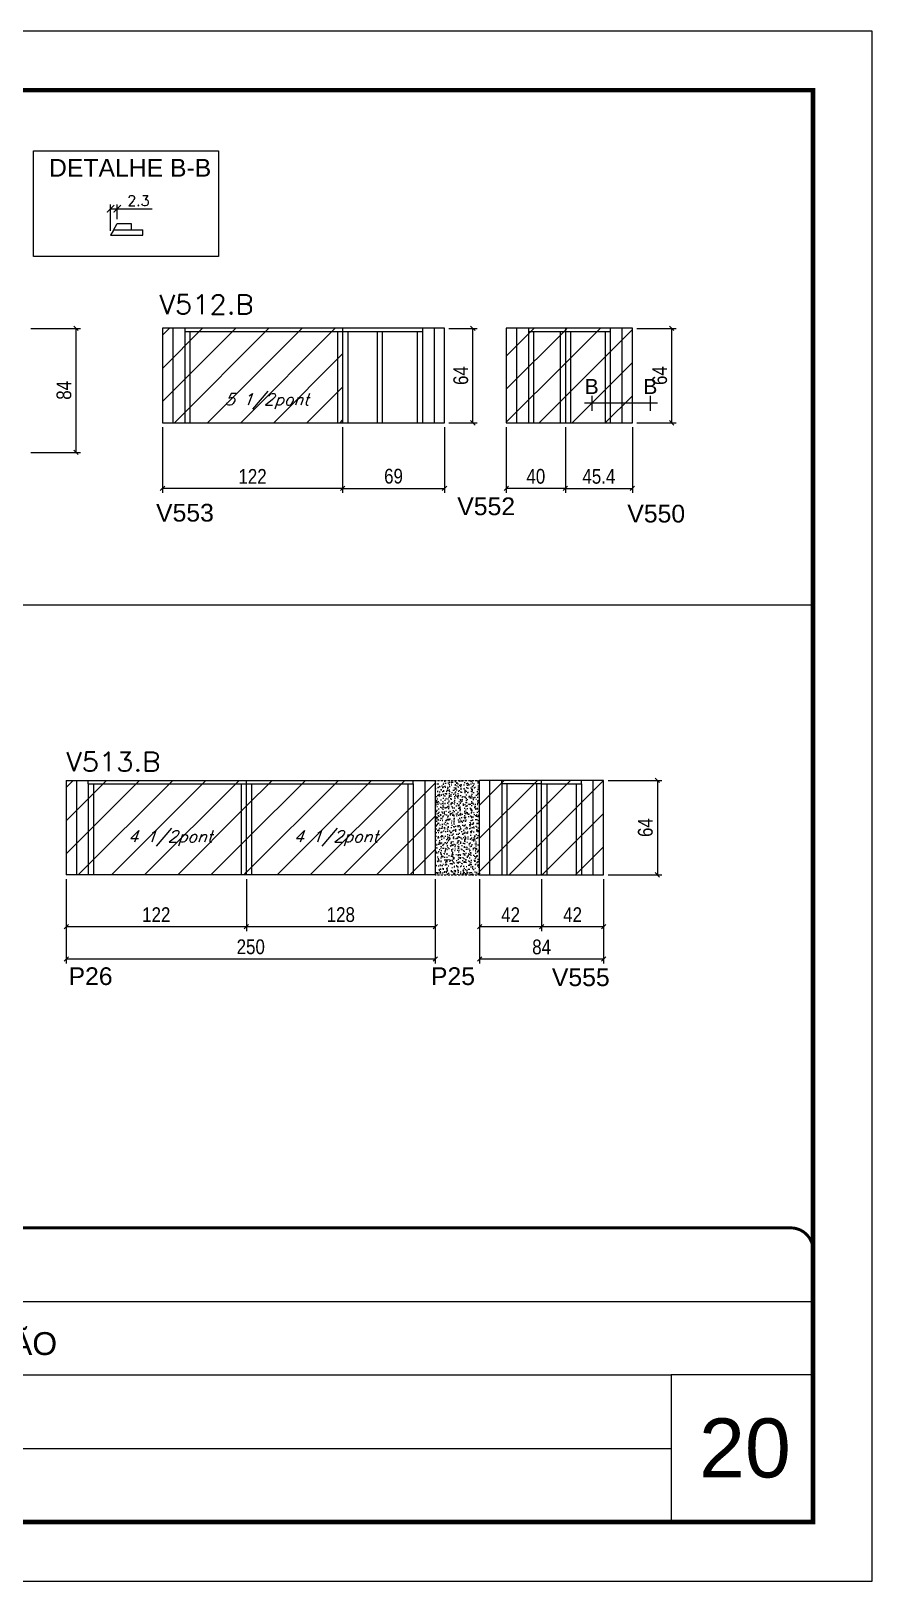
# Model space of a CAD drawing. Extents: x -21493 to -15213, y -12134 to 11887.
# Drawn here: x -15810 to -15240, y 6243 to 7293 of the extents above; entities that cross this region are included whole.
import ezdxf
from ezdxf.enums import TextEntityAlignment as Align

# ---------------------------------------------------------------- set-up
doc = ezdxf.new("R2010")
doc.units = 0
doc.linetypes.add('CONTINUO', pattern=[0])
doc.linetypes.add('DASHED', pattern=[0.75, 0.5, -0.25])
for name, color, linetype in [('5', 5, 'Continuous'), ('COTA', 241, 'Continuous'), ('detalhes', 4, 'Continuous'), ('Painéis', 200, 'Continuous'), ('Reaproveitamento', 251, 'Continuous'), ('SARR_2.2x7', 40, 'Continuous'), ('SARR_3.5x7', 81, 'Continuous'), ('texto', 7, 'Continuous')]:
    doc.layers.add(name, color=color, linetype=linetype)
for name, color, linetype, lineweight in [('CARIMBO', 255, 'Continuous', 9), ('Folhas', 255, 'Continuous', 9), ('Sarr 2.2x7', 40, 'Continuous', 9), ('SARRAFO DE PRESSAO', 251, 'DASHED', 9), ('Texto Seção', 7, 'Continuous', 15)]:
    doc.layers.add(name, color=color, linetype=linetype, lineweight=lineweight)
doc.styles.add('ARIAL', font='arial.ttf')
doc.styles.add('COTA TECNICA', font='techl___.ttf', dxfattribs={"height": 10})
doc.styles.add('REGUA-120', font='ROMANS.shx', dxfattribs={"height": 15})
doc.styles.add('Romans', font='romans.shx')
doc.styles.get("Standard").update_dxf_attribs({"font": 'arial.ttf'})
doc.dimstyles.new('Cota Seção (2x)', dxfattribs={"dimtxt": 7, "dimasz": 5, "dimexe": 3, "dimexo": 3, "dimgap": 2, "dimtad": 3, "dimdec": 1, "dimlfac": 0.5, "dimzin": 12, "dimdsep": 46, "dimtxsty": 'Romans', "dimblk": 'ARCHTICK', "dimcen": 0, "dimclrd": 4, "dimclre": 4, "dimclrt": 1, "dimadec": 1, "dimazin": 3, "dimtfac": 1, "dimtdec": 1, "dimtmove": 0, "dimatfit": 3, "dimldrblk": 'OBLIQUE', "dimfxl": 1, "dimtolj": 1, "dimtzin": 12, "dimarcsym": 0})
doc.dimstyles.new('PAINEL', dxfattribs={"dimtxt": 10, "dimasz": 3, "dimexe": 3, "dimexo": 3, "dimgap": 3, "dimtad": 1, "dimdec": 1, "dimzin": 12, "dimdsep": 46, "dimtxsty": 'COTA TECNICA', "dimblk1": 'OBLIQUE', "dimblk2": 'OBLIQUE', "dimsah": 1, "dimcen": 0.9, "dimclrd": 4, "dimclre": 4, "dimclrt": 240, "dimadec": 1, "dimazin": 3, "dimtfac": 1, "dimtdec": 1, "dimtmove": 0, "dimatfit": 3, "dimfxl": 1, "dimtolj": 1, "dimtzin": 12, "dimarcsym": 0})
pattern_1 = [(45, (-148983.23, -26736.244), (-11.2253202, 11.2253202), [])]
pattern_2 = [(45, (-157045.698, -20301.392), (-11.2253202, 11.2253202), [])]

# ---------------------------------------------------------------- blocks, each defined once
blk = doc.blocks.new('_Oblique')
at = {"color": 0, "linetype": 'ByBlock', "lineweight": -2}
blk.add_line((-0.5, -0.5), (0.5, 0.5), dxfattribs=at)
blk = doc.blocks.new('*D551')
at = {"layer": 'COTA', "color": 4, "linetype": 'ByBlock', "lineweight": -2, "transparency": 16777216}
for p, q in [((-15785.7, 6718.3), (-15785.7, 6683.2)), ((-15663.7, 6718.3), (-15663.7, 6683.2)), ((-15785.7, 6686.2), (-15663.7, 6686.2))]:
    blk.add_line(p, q, dxfattribs=at)
at = {"layer": 'Defpoints', "color": 0, "linetype": 'ByBlock', "transparency": 16777216}
for p in [(-15785.7, 6721.3), (-15663.7, 6721.3), (-15663.7, 6686.2)]:
    blk.add_point(p, dxfattribs=at)
at = {"layer": 'COTA', "color": 4, "linetype": 'ByBlock', "lineweight": -2, "transparency": 16777216, "xscale": 3, "yscale": 3, "zscale": 3, "rotation": 180}
blk.add_blockref('_Oblique', (-15785.7, 6686.2), dxfattribs=at)
at = {"layer": 'COTA', "color": 4, "linetype": 'ByBlock', "lineweight": -2, "transparency": 16777216, "xscale": 3, "yscale": 3, "zscale": 3}
blk.add_blockref('_Oblique', (-15663.7, 6686.2), dxfattribs=at)
at = {"layer": 'COTA', "color": 240, "linetype": 'ByBlock', "transparency": 16777216, "insert": (-15724.7, 6694.3), "char_height": 10, "attachment_point": 5, "style": 'COTA TECNICA'}
blk.add_mtext('\\A1;122', dxfattribs=at)
blk = doc.blocks.new('*D552')
at = {"layer": 'COTA', "color": 4, "linetype": 'ByBlock', "lineweight": -2, "transparency": 16777216}
for p, q in [((-15663.7, 6718.3), (-15663.7, 6683.2)), ((-15535.7, 6718.3), (-15535.7, 6683.2)), ((-15663.7, 6686.2), (-15535.7, 6686.2))]:
    blk.add_line(p, q, dxfattribs=at)
at = {"layer": 'Defpoints', "color": 0, "linetype": 'ByBlock', "transparency": 16777216}
for p in [(-15663.7, 6721.3), (-15535.7, 6721.3), (-15535.7, 6686.2)]:
    blk.add_point(p, dxfattribs=at)
at = {"layer": 'COTA', "color": 4, "linetype": 'ByBlock', "lineweight": -2, "transparency": 16777216, "xscale": 3, "yscale": 3, "zscale": 3, "rotation": 180}
blk.add_blockref('_Oblique', (-15663.7, 6686.2), dxfattribs=at)
at = {"layer": 'COTA', "color": 4, "linetype": 'ByBlock', "lineweight": -2, "transparency": 16777216, "xscale": 3, "yscale": 3, "zscale": 3}
blk.add_blockref('_Oblique', (-15535.7, 6686.2), dxfattribs=at)
at = {"layer": 'COTA', "color": 240, "linetype": 'ByBlock', "transparency": 16777216, "insert": (-15599.7, 6694.3), "char_height": 10, "attachment_point": 5, "style": 'COTA TECNICA'}
blk.add_mtext('\\A1;128', dxfattribs=at)
blk = doc.blocks.new('*D553')
at = {"layer": 'COTA', "color": 4, "linetype": 'ByBlock', "lineweight": -2, "transparency": 16777216}
for p, q in [((-15505.7, 6718.3), (-15505.7, 6683.2)), ((-15463.7, 6718.3), (-15463.7, 6683.2)), ((-15505.7, 6686.2), (-15463.7, 6686.2))]:
    blk.add_line(p, q, dxfattribs=at)
at = {"layer": 'Defpoints', "color": 0, "linetype": 'ByBlock', "transparency": 16777216}
for p in [(-15505.7, 6721.3), (-15463.7, 6721.3), (-15463.7, 6686.2)]:
    blk.add_point(p, dxfattribs=at)
at = {"layer": 'COTA', "color": 4, "linetype": 'ByBlock', "lineweight": -2, "transparency": 16777216, "xscale": 3, "yscale": 3, "zscale": 3, "rotation": 180}
blk.add_blockref('_Oblique', (-15505.7, 6686.2), dxfattribs=at)
at = {"layer": 'COTA', "color": 4, "linetype": 'ByBlock', "lineweight": -2, "transparency": 16777216, "xscale": 3, "yscale": 3, "zscale": 3}
blk.add_blockref('_Oblique', (-15463.7, 6686.2), dxfattribs=at)
at = {"layer": 'COTA', "color": 240, "linetype": 'ByBlock', "transparency": 16777216, "insert": (-15484.7, 6694.3), "char_height": 10, "attachment_point": 5, "style": 'COTA TECNICA'}
blk.add_mtext('\\A1;42', dxfattribs=at)
blk = doc.blocks.new('*D554')
at = {"layer": 'COTA', "color": 4, "linetype": 'ByBlock', "lineweight": -2, "transparency": 16777216}
for p, q in [((-15463.7, 6718.3), (-15463.7, 6683.2)), ((-15421.7, 6718.3), (-15421.7, 6683.2)), ((-15463.7, 6686.2), (-15421.7, 6686.2))]:
    blk.add_line(p, q, dxfattribs=at)
at = {"layer": 'Defpoints', "color": 0, "linetype": 'ByBlock', "transparency": 16777216}
for p in [(-15463.7, 6721.3), (-15421.7, 6721.3), (-15421.7, 6686.2)]:
    blk.add_point(p, dxfattribs=at)
at = {"layer": 'COTA', "color": 4, "linetype": 'ByBlock', "lineweight": -2, "transparency": 16777216, "xscale": 3, "yscale": 3, "zscale": 3, "rotation": 180}
blk.add_blockref('_Oblique', (-15463.7, 6686.2), dxfattribs=at)
at = {"layer": 'COTA', "color": 4, "linetype": 'ByBlock', "lineweight": -2, "transparency": 16777216, "xscale": 3, "yscale": 3, "zscale": 3}
blk.add_blockref('_Oblique', (-15421.7, 6686.2), dxfattribs=at)
at = {"layer": 'COTA', "color": 240, "linetype": 'ByBlock', "transparency": 16777216, "insert": (-15442.7, 6694.3), "char_height": 10, "attachment_point": 5, "style": 'COTA TECNICA'}
blk.add_mtext('\\A1;42', dxfattribs=at)
blk = doc.blocks.new('*D555')
at = {"layer": 'COTA', "color": 4, "linetype": 'ByBlock', "lineweight": -2, "transparency": 16777216}
for p, q in [((-15418.7, 6785.3), (-15382.3, 6785.3)), ((-15385.3, 6785.3), (-15385.3, 6721.3)), ((-15418.7, 6721.3), (-15382.3, 6721.3))]:
    blk.add_line(p, q, dxfattribs=at)
at = {"layer": 'Defpoints', "color": 0, "linetype": 'ByBlock', "transparency": 16777216}
for p in [(-15421.7, 6785.3), (-15421.7, 6721.3), (-15385.3, 6721.3)]:
    blk.add_point(p, dxfattribs=at)
at = {"layer": 'COTA', "color": 4, "linetype": 'ByBlock', "lineweight": -2, "transparency": 16777216, "xscale": 3, "yscale": 3, "zscale": 3}
for p, rotation in [((-15385.3, 6785.3), 90), ((-15385.3, 6721.3), 270)]:
    blk.add_blockref('_Oblique', p, dxfattribs=dict(at, rotation=rotation))
at = {"layer": 'COTA', "color": 240, "linetype": 'ByBlock', "transparency": 16777216, "insert": (-15393.4, 6753.3), "char_height": 10, "attachment_point": 5, "rotation": 90, "style": 'COTA TECNICA'}
blk.add_mtext('\\A1;64', dxfattribs=at)
blk = doc.blocks.new('*D582')
at = {"layer": 'COTA', "color": 4, "linetype": 'ByBlock', "lineweight": -2, "transparency": 16777216}
for p, q in [((-15785.7, 6718.3), (-15785.7, 6661.3)), ((-15535.7, 6718.3), (-15535.7, 6661.3)), ((-15785.7, 6664.3), (-15535.7, 6664.3))]:
    blk.add_line(p, q, dxfattribs=at)
at = {"layer": 'Defpoints', "color": 0, "linetype": 'ByBlock', "transparency": 16777216}
for p in [(-15785.7, 6721.3), (-15535.7, 6721.3), (-15535.7, 6664.3)]:
    blk.add_point(p, dxfattribs=at)
at = {"layer": 'COTA', "color": 4, "linetype": 'ByBlock', "lineweight": -2, "transparency": 16777216, "xscale": 3, "yscale": 3, "zscale": 3, "rotation": 180}
blk.add_blockref('_Oblique', (-15785.7, 6664.3), dxfattribs=at)
at = {"layer": 'COTA', "color": 4, "linetype": 'ByBlock', "lineweight": -2, "transparency": 16777216, "xscale": 3, "yscale": 3, "zscale": 3}
blk.add_blockref('_Oblique', (-15535.7, 6664.3), dxfattribs=at)
at = {"layer": 'COTA', "color": 240, "linetype": 'ByBlock', "transparency": 16777216, "insert": (-15660.7, 6672.5), "char_height": 10, "attachment_point": 5, "style": 'COTA TECNICA'}
blk.add_mtext('\\A1;250', dxfattribs=at)
blk = doc.blocks.new('*D583')
at = {"layer": 'COTA', "color": 4, "linetype": 'ByBlock', "lineweight": -2, "transparency": 16777216}
for p, q in [((-15505.7, 6718.3), (-15505.7, 6661.3)), ((-15421.7, 6718.3), (-15421.7, 6661.3)), ((-15505.7, 6664.3), (-15421.7, 6664.3))]:
    blk.add_line(p, q, dxfattribs=at)
at = {"layer": 'Defpoints', "color": 0, "linetype": 'ByBlock', "transparency": 16777216}
for p in [(-15505.7, 6721.3), (-15421.7, 6721.3), (-15421.7, 6664.3)]:
    blk.add_point(p, dxfattribs=at)
at = {"layer": 'COTA', "color": 4, "linetype": 'ByBlock', "lineweight": -2, "transparency": 16777216, "xscale": 3, "yscale": 3, "zscale": 3, "rotation": 180}
blk.add_blockref('_Oblique', (-15505.7, 6664.3), dxfattribs=at)
at = {"layer": 'COTA', "color": 4, "linetype": 'ByBlock', "lineweight": -2, "transparency": 16777216, "xscale": 3, "yscale": 3, "zscale": 3}
blk.add_blockref('_Oblique', (-15421.7, 6664.3), dxfattribs=at)
at = {"layer": 'COTA', "color": 240, "linetype": 'ByBlock', "transparency": 16777216, "insert": (-15463.7, 6672.4), "char_height": 10, "attachment_point": 5, "style": 'COTA TECNICA'}
blk.add_mtext('\\A1;84', dxfattribs=at)
blk = doc.blocks.new('*D295')
at = {"layer": 'COTA', "color": 4, "lineweight": -2, "ltscale": 25, "transparency": 16777216}
for p, q in [((-15809.7, 7091.5), (-15776.1, 7091.5)), ((-15779.1, 7091.5), (-15779.1, 7007.5)), ((-15809.7, 7007.5), (-15776.1, 7007.5))]:
    blk.add_line(p, q, dxfattribs=at)
at = {"layer": 'Defpoints', "color": 0, "ltscale": 25, "transparency": 16777216}
for p in [(-15812.7, 7091.5), (-15812.7, 7007.5), (-15779.1, 7007.5)]:
    blk.add_point(p, dxfattribs=at)
at = {"layer": 'COTA', "color": 4, "lineweight": -2, "ltscale": 25, "transparency": 16777216, "xscale": 3, "yscale": 3, "zscale": 3}
for p, rotation in [((-15779.1, 7091.5), 90), ((-15779.1, 7007.5), 270)]:
    blk.add_blockref('_Oblique', p, dxfattribs=dict(at, rotation=rotation))
at = {"layer": 'COTA', "color": 240, "ltscale": 25, "transparency": 16777216, "insert": (-15787.2, 7049.5), "char_height": 10, "attachment_point": 5, "rotation": 90, "style": 'COTA TECNICA'}
blk.add_mtext('\\A1;84', dxfattribs=at)
blk = doc.blocks.new('_ArchTick')
at = {"color": 0, "linetype": 'ByBlock', "const_width": 0.15}
blk.add_lwpolyline([(-0.5, -0.5), (0.5, 0.5)], dxfattribs=at)
blk = doc.blocks.new('*D925')
at = {"layer": 'COTA', "color": 4, "lineweight": -2, "transparency": 16777216}
for p, q in [((-15755.7, 7157.5), (-15755.7, 7175.5)), ((-15755.7, 7172.5), (-15751.1, 7172.5)), ((-15751.1, 7165.5), (-15751.1, 7175.5)), ((-15751.1, 7172.5), (-15727.4, 7172.5))]:
    blk.add_line(p, q, dxfattribs=at)
at = {"layer": 'Defpoints', "color": 0, "transparency": 16777216}
for p in [(-15751.1, 7172.5), (-15751.1, 7162.5), (-15755.7, 7154.5)]:
    blk.add_point(p, dxfattribs=at)
at = {"layer": 'COTA', "color": 4, "lineweight": -2, "transparency": 16777216, "xscale": 5, "yscale": 5, "zscale": 5, "rotation": 180}
blk.add_blockref('_ArchTick', (-15755.7, 7172.5), dxfattribs=at)
at = {"layer": 'COTA', "color": 4, "lineweight": -2, "transparency": 16777216, "xscale": 5, "yscale": 5, "zscale": 5}
blk.add_blockref('_ArchTick', (-15751.1, 7172.5), dxfattribs=at)
at = {"layer": 'COTA', "color": 1, "transparency": 16777216, "insert": (-15736.8, 7178), "char_height": 7, "attachment_point": 5, "style": 'Romans'}
blk.add_mtext('\\A1;2.3', dxfattribs=at)
blk = doc.blocks.new('*D926')
at = {"layer": 'COTA', "color": 4, "lineweight": -2, "ltscale": 25, "transparency": 16777216}
for p, q in [((-15720.5, 7024.5), (-15720.5, 6980.1)), ((-15598.5, 7024.5), (-15598.5, 6980.1)), ((-15598.5, 6983.1), (-15720.5, 6983.1))]:
    blk.add_line(p, q, dxfattribs=at)
at = {"layer": 'Defpoints', "color": 0, "ltscale": 25, "transparency": 16777216}
for p in [(-15720.5, 7027.5), (-15598.5, 7027.5), (-15720.5, 6983.1)]:
    blk.add_point(p, dxfattribs=at)
at = {"layer": 'COTA', "color": 4, "lineweight": -2, "ltscale": 25, "transparency": 16777216, "xscale": 3, "yscale": 3, "zscale": 3, "rotation": 180}
blk.add_blockref('_Oblique', (-15720.5, 6983.1), dxfattribs=at)
at = {"layer": 'COTA', "color": 4, "lineweight": -2, "ltscale": 25, "transparency": 16777216, "xscale": 3, "yscale": 3, "zscale": 3}
blk.add_blockref('_Oblique', (-15598.5, 6983.1), dxfattribs=at)
at = {"layer": 'COTA', "color": 240, "ltscale": 25, "transparency": 16777216, "insert": (-15659.5, 6991.2), "char_height": 10, "attachment_point": 5, "style": 'COTA TECNICA'}
blk.add_mtext('\\A1;122', dxfattribs=at)
blk = doc.blocks.new('*D927')
at = {"layer": 'COTA', "color": 4, "lineweight": -2, "ltscale": 25, "transparency": 16777216}
for p, q in [((-15598.5, 7024.5), (-15598.5, 6980.1)), ((-15529.5, 7024.5), (-15529.5, 6980.1)), ((-15598.5, 6983.1), (-15529.5, 6983.1))]:
    blk.add_line(p, q, dxfattribs=at)
at = {"layer": 'Defpoints', "color": 0, "ltscale": 25, "transparency": 16777216}
for p in [(-15598.5, 7027.5), (-15529.5, 7027.5), (-15529.5, 6983.1)]:
    blk.add_point(p, dxfattribs=at)
at = {"layer": 'COTA', "color": 4, "lineweight": -2, "ltscale": 25, "transparency": 16777216, "xscale": 3, "yscale": 3, "zscale": 3, "rotation": 180}
blk.add_blockref('_Oblique', (-15598.5, 6983.1), dxfattribs=at)
at = {"layer": 'COTA', "color": 4, "lineweight": -2, "ltscale": 25, "transparency": 16777216, "xscale": 3, "yscale": 3, "zscale": 3}
blk.add_blockref('_Oblique', (-15529.5, 6983.1), dxfattribs=at)
at = {"layer": 'COTA', "color": 240, "ltscale": 25, "transparency": 16777216, "insert": (-15564, 6991.3), "char_height": 10, "attachment_point": 5, "style": 'COTA TECNICA'}
blk.add_mtext('\\A1;69', dxfattribs=at)
blk = doc.blocks.new('*D928')
at = {"layer": 'COTA', "color": 4, "lineweight": -2, "ltscale": 25, "transparency": 16777216}
for p, q in [((-15487.6, 7024.5), (-15487.6, 6980.1)), ((-15447.6, 7024.5), (-15447.6, 6980.1)), ((-15447.6, 6983.1), (-15487.6, 6983.1))]:
    blk.add_line(p, q, dxfattribs=at)
at = {"layer": 'Defpoints', "color": 0, "ltscale": 25, "transparency": 16777216}
for p in [(-15487.6, 7027.5), (-15447.6, 7027.5), (-15487.6, 6983.1)]:
    blk.add_point(p, dxfattribs=at)
at = {"layer": 'COTA', "color": 4, "lineweight": -2, "ltscale": 25, "transparency": 16777216, "xscale": 3, "yscale": 3, "zscale": 3, "rotation": 180}
blk.add_blockref('_Oblique', (-15487.6, 6983.1), dxfattribs=at)
at = {"layer": 'COTA', "color": 4, "lineweight": -2, "ltscale": 25, "transparency": 16777216, "xscale": 3, "yscale": 3, "zscale": 3}
blk.add_blockref('_Oblique', (-15447.6, 6983.1), dxfattribs=at)
at = {"layer": 'COTA', "color": 240, "ltscale": 25, "transparency": 16777216, "insert": (-15467.6, 6991.2), "char_height": 10, "attachment_point": 5, "style": 'COTA TECNICA'}
blk.add_mtext('\\A1;40', dxfattribs=at)
blk = doc.blocks.new('*D929')
at = {"layer": 'COTA', "color": 4, "lineweight": -2, "ltscale": 25, "transparency": 16777216}
for p, q in [((-15447.6, 7024.5), (-15447.6, 6980.1)), ((-15402.2, 7024.5), (-15402.2, 6980.1)), ((-15447.6, 6983.1), (-15402.2, 6983.1))]:
    blk.add_line(p, q, dxfattribs=at)
at = {"layer": 'Defpoints', "color": 0, "ltscale": 25, "transparency": 16777216}
for p in [(-15447.6, 7027.5), (-15402.2, 7027.5), (-15402.2, 6983.1)]:
    blk.add_point(p, dxfattribs=at)
at = {"layer": 'COTA', "color": 4, "lineweight": -2, "ltscale": 25, "transparency": 16777216, "xscale": 3, "yscale": 3, "zscale": 3, "rotation": 180}
blk.add_blockref('_Oblique', (-15447.6, 6983.1), dxfattribs=at)
at = {"layer": 'COTA', "color": 4, "lineweight": -2, "ltscale": 25, "transparency": 16777216, "xscale": 3, "yscale": 3, "zscale": 3}
blk.add_blockref('_Oblique', (-15402.2, 6983.1), dxfattribs=at)
at = {"layer": 'COTA', "color": 240, "ltscale": 25, "transparency": 16777216, "insert": (-15424.9, 6991.2), "char_height": 10, "attachment_point": 5, "style": 'COTA TECNICA'}
blk.add_mtext('\\A1;45.4', dxfattribs=at)
blk = doc.blocks.new('*D930')
at = {"layer": 'COTA', "color": 4, "lineweight": -2, "ltscale": 25, "transparency": 16777216}
for p, q in [((-15399.2, 7091.5), (-15372.6, 7091.5)), ((-15375.6, 7027.5), (-15375.6, 7091.5)), ((-15399.2, 7027.5), (-15372.6, 7027.5))]:
    blk.add_line(p, q, dxfattribs=at)
at = {"layer": 'Defpoints', "color": 0, "ltscale": 25, "transparency": 16777216}
for p in [(-15402.2, 7091.5), (-15375.6, 7091.5), (-15402.2, 7027.5)]:
    blk.add_point(p, dxfattribs=at)
at = {"layer": 'COTA', "color": 4, "lineweight": -2, "ltscale": 25, "transparency": 16777216, "xscale": 3, "yscale": 3, "zscale": 3}
for p, rotation in [((-15375.6, 7091.5), 90), ((-15375.6, 7027.5), 270)]:
    blk.add_blockref('_Oblique', p, dxfattribs=dict(at, rotation=rotation))
at = {"layer": 'COTA', "color": 240, "ltscale": 25, "transparency": 16777216, "insert": (-15383.7, 7059.5), "char_height": 10, "attachment_point": 5, "rotation": 90, "style": 'COTA TECNICA'}
blk.add_mtext('\\A1;64', dxfattribs=at)
blk = doc.blocks.new('*D931')
at = {"layer": 'COTA', "color": 4, "lineweight": -2, "ltscale": 25, "transparency": 16777216}
for p, q in [((-15526.5, 7091.5), (-15507.3, 7091.5)), ((-15510.3, 7027.5), (-15510.3, 7091.5)), ((-15526.5, 7027.5), (-15507.3, 7027.5))]:
    blk.add_line(p, q, dxfattribs=at)
at = {"layer": 'Defpoints', "color": 0, "ltscale": 25, "transparency": 16777216}
for p in [(-15529.5, 7091.5), (-15510.3, 7091.5), (-15529.5, 7027.5)]:
    blk.add_point(p, dxfattribs=at)
at = {"layer": 'COTA', "color": 4, "lineweight": -2, "ltscale": 25, "transparency": 16777216, "xscale": 3, "yscale": 3, "zscale": 3}
for p, rotation in [((-15510.3, 7091.5), 90), ((-15510.3, 7027.5), 270)]:
    blk.add_blockref('_Oblique', p, dxfattribs=dict(at, rotation=rotation))
at = {"layer": 'COTA', "color": 240, "ltscale": 25, "transparency": 16777216, "insert": (-15518.4, 7059.5), "char_height": 10, "attachment_point": 5, "rotation": 90, "style": 'COTA TECNICA'}
blk.add_mtext('\\A1;64', dxfattribs=at)
blk = doc.blocks.new('9999999999')
at = {"color": 30, "linetype": 'CONTINUO'}
for p, q in [((98564.6, 34379.6), (99584, 34379.6)), ((98564.6, 34329.8), (99488, 34329.8)), ((99584, 34329.8), (99488, 34329.8)), ((99488, 34329.8), (99488, 34230.2)), ((98564.6, 34280), (99488, 34280))]:
    blk.add_line(p, q, dxfattribs=at)
at = {"color": 30, "linetype": 'CONTINUO', "const_width": 2}
blk.add_lwpolyline([(99584, 34230.2), (99584, 34414.4, 0.414214), (99569, 34429.4), (98229, 34429.4, 0.414214), (98214, 34414.4), (98214, 34245.2, 0.414214), (98229, 34230.2), (99584, 34230.2)], format="xyb", dxfattribs=at)
at = {"layer": 'Folhas'}
blk.add_lwpolyline([(98139, 34190.2), (99624, 34190.2), (99624, 35240.2), (98139, 35240.2)], close=True, dxfattribs=at)
at = {"layer": 'Folhas', "color": 30, "const_width": 3}
blk.add_lwpolyline([(98214, 34230.2), (99584, 34230.2), (99584, 35200.2), (98214, 35200.2)], close=True, dxfattribs=at)
at = {"color": 7, "linetype": 'Continuous', "ltscale": 5, "style": 'ARIAL'}
blk.add_text('HOSPITAL ASSUNÇÃO', height=15.483, dxfattribs=at).set_placement((98837.7, 34343.3))

msp = doc.modelspace()

# ---------------------------------------------------------------- hatches: boundary and pattern name
at = {"layer": 'COTA', "linetype": 'ByBlock'}
h = msp.add_hatch(dxfattribs=at)
h.set_pattern_fill('AR-CONC', color=256, scale=0.03)
h.set_pattern_definition([(50, (-148983.2308, -26736.244), (5.46554007, -0.47817257), [0.5715, -6.2865]), (355, (-148983.231, -26736.244), (-1.05730264, 5.73170536), [0.4572, -5.02921753]), (100.4514447, (-148982.7753, -26736.284), (4.40823741, 5.25353256), [0.48570026, -5.34270734]), (46.1842, (-148983.231, -26734.72), (8.13237123, -1.26126984), [0.85725, -9.42975]), (96.6355576, (-148982.553, -26734.825), (7.122124, 7.42278374), [0.7285507, -8.01406824]), (351.184151, (-148983.231, -26734.72), (7.122124, 7.42278374), [0.685799, -7.54379196]), (21, (-148982.4688, -26735.101), (4.54843174, -3.06795595), [0.5715, -6.2865]), (326, (-148982.469, -26735.101), (1.85406085, 5.52563898), [0.4572, -5.0292]), (71.451445, (-148982.0897, -26735.357), (6.40249258, 2.45768307), [0.48570026, -5.34269813]), (37.5, (-148983.2308, -26736.2442), (0.092658098, 2.536651166), [0, -4.96824, 0, -5.1054, 0, -5.04825]), (7.5, (-148983.2308, -26736.2442), (2.004589875, 3.005417245), [0, -2.91084, 0, -4.85394, 0, -1.92405]), (327.5, (-148984.93, -26736.2442), (4.067717855, -0.17186232), [0, -1.905, 0, -5.9436, 0, -7.8867]), (317.5, (-148985.692, -26736.2442), (4.44387544, 0.76279473), [0, -2.4765, 0, -3.94716, 0, -5.6007])])
h.paths.add_polyline_path([(-15535.73, 6721.26), (-15505.73, 6721.26), (-15505.73, 6785.26), (-15535.73, 6785.26)])
at = {"layer": 'Reaproveitamento', "ltscale": 25}
h = msp.add_hatch(dxfattribs=at)
h.set_pattern_fill('ANSI31', color=256, scale=5)
h.set_pattern_definition(pattern_2)
h.paths.add_polyline_path([(-15598.46, 7091.54), (-15720.46, 7091.54), (-15720.46, 7027.54), (-15598.46, 7027.54)])
h = msp.add_hatch(dxfattribs=at)
h.set_pattern_fill('ANSI31', color=256, scale=5)
h.set_pattern_definition(pattern_2)
h.paths.add_polyline_path([(-15447.61, 7091.54), (-15487.61, 7091.54), (-15487.61, 7027.54), (-15447.61, 7027.54)])
h = msp.add_hatch(dxfattribs=at)
h.set_pattern_fill('ANSI31', color=256, scale=5)
h.set_pattern_definition(pattern_2)
h.paths.add_polyline_path([(-15402.21, 7091.54), (-15447.61, 7091.54), (-15447.61, 7027.54), (-15402.21, 7027.54)])
at = {"layer": 'Reaproveitamento', "linetype": 'ByBlock'}
h = msp.add_hatch(dxfattribs=at)
h.set_pattern_fill('ANSI31', color=256, scale=5)
h.set_pattern_definition(pattern_1)
h.paths.add_polyline_path([(-15785.73, 6785.26), (-15785.73, 6721.26), (-15663.73, 6721.26), (-15663.73, 6785.26)])
h = msp.add_hatch(dxfattribs=at)
h.set_pattern_fill('ANSI31', color=256, scale=5)
h.set_pattern_definition(pattern_1)
h.paths.add_polyline_path([(-15663.73, 6785.26), (-15663.73, 6721.26), (-15535.73, 6721.26), (-15535.73, 6785.26)])
h = msp.add_hatch(dxfattribs=at)
h.set_pattern_fill('ANSI31', color=256, scale=5)
h.set_pattern_definition(pattern_1)
h.paths.add_polyline_path([(-15505.73, 6721.26), (-15463.73, 6721.26), (-15463.73, 6785.26), (-15505.73, 6785.26)])
h = msp.add_hatch(dxfattribs=at)
h.set_pattern_fill('ANSI31', color=256, scale=5)
h.set_pattern_definition(pattern_1)
h.paths.add_polyline_path([(-15463.73, 6721.26), (-15421.73, 6721.26), (-15421.73, 6785.26), (-15463.73, 6785.26)])

# ---------------------------------------------------------------- linework, layer by layer
at = {"ltscale": 25}
msp.add_lwpolyline([(-15807.94, 7211.8), (-15682.6, 7211.8), (-15682.6, 7140.24), (-15807.94, 7140.24)], close=True, dxfattribs=at)
at = {"layer": 'COTA', "linetype": 'ByBlock'}
msp.add_line((-16649.91, 6904.29), (-15279.91, 6904.29), dxfattribs=at)
at = {"layer": 'COTA', "linetype": 'DASHED', "ltscale": 0.3}
for p, q in [((-15535.73, 6785.26), (-15505.73, 6785.26)), ((-15535.73, 6721.26), (-15505.73, 6721.26))]:
    msp.add_line(p, q, dxfattribs=at)
at = {"layer": 'detalhes'}
for p, q in [((-15429.61, 7045.71), (-15429.61, 7035.71)), ((-15390.24, 7045.71), (-15390.24, 7035.71)), ((-15385.24, 7040.71), (-15434.61, 7040.71))]:
    msp.add_line(p, q, dxfattribs=at)
at = {"layer": 'Painéis'}
for p, q in [((-15753.93, 7157.65), (-15755.73, 7154.53)), ((-15755.73, 7154.53), (-15733.73, 7154.53)), ((-15753.65, 7158.13), (-15733.73, 7158.13)), ((-15733.73, 7154.53), (-15733.73, 7158.13))]:
    msp.add_line(p, q, dxfattribs=at)
at = {"layer": 'Painéis', "ltscale": 25}
for p, q in [((-15529.46, 7091.54), (-15720.46, 7091.54)), ((-15720.46, 7091.54), (-15720.46, 7027.54)), ((-15598.46, 7091.54), (-15598.46, 7027.54)), ((-15529.46, 7027.54), (-15529.46, 7091.54)), ((-15402.21, 7091.54), (-15487.61, 7091.54)), ((-15487.61, 7091.54), (-15487.61, 7027.54)), ((-15447.61, 7091.54), (-15447.61, 7027.54)), ((-15402.21, 7027.54), (-15402.21, 7091.54)), ((-15720.46, 7027.54), (-15529.46, 7027.54)), ((-15487.61, 7027.54), (-15402.21, 7027.54))]:
    msp.add_line(p, q, dxfattribs=at)
at = {"layer": 'Painéis', "linetype": 'ByBlock'}
for p, q in [((-15785.73, 6785.26), (-15535.73, 6785.26)), ((-15785.73, 6785.26), (-15785.73, 6721.26)), ((-15663.73, 6785.26), (-15663.73, 6721.26)), ((-15535.73, 6785.26), (-15535.73, 6721.26)), ((-15505.73, 6721.26), (-15505.73, 6785.26)), ((-15421.73, 6785.26), (-15505.73, 6785.26)), ((-15463.73, 6721.26), (-15463.73, 6785.26)), ((-15421.73, 6721.26), (-15421.73, 6785.26)), ((-15535.73, 6721.26), (-15785.73, 6721.26)), ((-15505.73, 6721.26), (-15421.73, 6721.26))]:
    msp.add_line(p, q, dxfattribs=at)
at = {"layer": 'Sarr 2.2x7'}
for p, q in [((-15753.93, 7157.65), (-15751.11, 7162.53)), ((-15751.11, 7162.53), (-15741.73, 7162.53)), ((-15741.73, 7162.53), (-15741.73, 7158.13))]:
    msp.add_line(p, q, dxfattribs=at)
at = {"layer": 'SARR_2.2x7', "linetype": 'Continuous'}
for p, q in [((-15713.46, 7091.54), (-15713.46, 7027.54)), ((-15705.46, 7089.34), (-15544.46, 7089.34)), ((-15536.46, 7091.54), (-15536.46, 7027.54)), ((-15480.61, 7091.54), (-15480.61, 7027.54)), ((-15472.61, 7089.34), (-15417.21, 7089.34)), ((-15409.21, 7027.54), (-15409.21, 7091.54))]:
    msp.add_line(p, q, dxfattribs=at)
at = {"layer": 'SARR_2.2x7', "linetype": 'Continuous', "ltscale": 50}
for p, q in [((-15778.73, 6785.26), (-15778.73, 6721.26)), ((-15770.73, 6783.06), (-15770.73, 6785.26)), ((-15770.73, 6783.06), (-15663.73, 6783.06)), ((-15663.73, 6783.06), (-15550.73, 6783.06)), ((-15550.73, 6783.06), (-15550.73, 6785.26)), ((-15542.73, 6785.26), (-15542.73, 6721.26)), ((-15498.73, 6721.26), (-15498.73, 6785.26)), ((-15490.73, 6783.06), (-15490.73, 6785.26)), ((-15463.73, 6783.06), (-15490.73, 6783.06)), ((-15463.73, 6783.06), (-15436.73, 6783.06)), ((-15436.73, 6783.06), (-15436.73, 6785.26)), ((-15428.73, 6721.26), (-15428.73, 6785.26))]:
    msp.add_line(p, q, dxfattribs=at)
at = {"layer": 'SARR_3.5x7'}
for p, q in [((-15705.46, 7091.54), (-15705.46, 7027.54)), ((-15701.96, 7089.34), (-15701.96, 7027.54)), ((-15601.96, 7089.34), (-15601.96, 7027.54)), ((-15594.96, 7089.34), (-15594.96, 7027.54)), ((-15575.19, 7089.34), (-15575.19, 7027.54)), ((-15571.69, 7089.34), (-15571.69, 7027.54)), ((-15547.96, 7089.34), (-15547.96, 7027.54)), ((-15544.46, 7091.54), (-15544.46, 7027.54)), ((-15472.61, 7091.54), (-15472.61, 7027.54)), ((-15469.11, 7089.34), (-15469.11, 7027.54)), ((-15451.11, 7089.34), (-15451.11, 7027.54)), ((-15444.11, 7089.34), (-15444.11, 7027.54)), ((-15420.71, 7089.34), (-15420.71, 7027.54)), ((-15417.21, 7091.54), (-15417.21, 7027.54)), ((-15770.73, 6783.06), (-15770.73, 6721.26)), ((-15767.23, 6783.06), (-15767.23, 6721.26)), ((-15667.23, 6783.06), (-15667.23, 6721.26)), ((-15660.23, 6783.06), (-15660.23, 6721.26)), ((-15554.23, 6783.06), (-15554.23, 6721.26)), ((-15550.73, 6783.06), (-15550.73, 6721.26)), ((-15490.73, 6783.06), (-15490.73, 6721.26)), ((-15487.23, 6783.06), (-15487.23, 6721.26)), ((-15467.23, 6783.06), (-15467.23, 6721.26)), ((-15460.23, 6783.06), (-15460.23, 6721.26)), ((-15440.23, 6783.06), (-15440.23, 6721.26)), ((-15436.73, 6783.06), (-15436.73, 6721.26))]:
    msp.add_line(p, q, dxfattribs=at)

# ---------------------------------------------------------------- block references
at = {"layer": 'SARRAFO DE PRESSAO', "color": 6, "linetype": 'ByBlock'}
msp.add_blockref('9999999999', (-114863.89, -27947.27), dxfattribs=at)

# ---------------------------------------------------------------- texts
at = {"layer": '5', "color": 7, "linetype": 'Continuous'}
msp.add_text('DETALHE B-B', height=12, rotation=359.99996, dxfattribs=at).set_placement((-15797.37, 7194.27))
at = {"layer": '5', "linetype": 'Continuous'}
for s, p in [('V553', (-15724.84, 6960.61)), ('V552', (-15520.81, 6964.95)), ('V550', (-15405.63, 6959.99)), ('P26', (-15784.13, 6646.67)), ('P25', (-15538.63, 6646.67)), ('V555', (-15456.72, 6645.93))]:
    msp.add_text(s, height=12, rotation=0.00004, dxfattribs=at).set_placement(p)
at = {"layer": 'CARIMBO', "style": 'ARIAL'}
msp.add_text('20', height=40, dxfattribs=at).set_placement((-15357.05, 6313.08))
at = {"layer": 'detalhes', "color": 0, "linetype": 'Continuous', "style": 'ARIAL'}
for p in [(-15429.8, 7052.12), (-15390.05, 7052.12)]:
    msp.add_text('B', height=10.22, dxfattribs=at).set_placement(p, align=Align.MIDDLE_CENTER)
at = {"layer": 'texto', "color": 2, "char_height": 8, "attachment_point": 5, "style": 'Romans'}
for s, insert in [('{\\Q19;\\C256;5 1/2pont}', (-15649.85, 7042.08)), ('{\\Q19;\\C256;4 1/2pont}', (-15715.17, 6746)), ('{\\Q19;\\C256;4 1/2pont}', (-15602.97, 6746))]:
    msp.add_mtext(s, dxfattribs=dict(at, insert=insert))
at = {"layer": 'Texto Seção', "style": 'REGUA-120', "width": 1.05}
for s, p in [('V512.B', (-15722.62, 7101.2)), ('V513.B', (-15785.73, 6791.44))]:
    msp.add_text(s, height=13, dxfattribs=at).set_placement(p)

# ---------------------------------------------------------------- dimensions: what is measured, and where the dimension line sits
at = {"layer": 'COTA'}
dim = msp.add_linear_dim(base=(-15751.11, 7172.52), p1=(-15755.73, 7154.53), p2=(-15751.11, 7162.53), dimstyle='Cota Seção (2x)', dxfattribs=at)
dim.commit()
dim.dimension.update_dxf_attribs({"geometry": '*D925', "text_midpoint": (-15736.78, 7178.02)})
at = {"layer": 'COTA', "ltscale": 25}
for base, p1, p2, picture, middle in [((-15779.12, 7007.54), (-15812.66, 7091.54), (-15812.66, 7007.54), '*D295', (-15787.21, 7049.54)), ((-15510.33, 7091.54), (-15529.46, 7027.54), (-15529.46, 7091.54), '*D931', (-15518.44, 7059.54)), ((-15375.59, 7091.54), (-15402.21, 7027.54), (-15402.21, 7091.54), '*D930', (-15383.69, 7059.54))]:
    dim = msp.add_linear_dim(base=base, p1=p1, p2=p2, angle=90, dimstyle='PAINEL', dxfattribs=at)
    dim.commit()
    dim.dimension.update_dxf_attribs({"geometry": picture, "text_midpoint": middle})
for base, p1, p2, picture, middle in [((-15720.46, 6983.12), (-15598.46, 7027.54), (-15720.46, 7027.54), '*D926', (-15659.46, 6991.18)), ((-15529.46, 6983.12), (-15598.46, 7027.54), (-15529.46, 7027.54), '*D927', (-15563.96, 6991.25)), ((-15487.61, 6983.12), (-15447.61, 7027.54), (-15487.61, 7027.54), '*D928', (-15467.61, 6991.23)), ((-15402.21, 6983.12), (-15447.61, 7027.54), (-15402.21, 7027.54), '*D929', (-15424.91, 6991.23))]:
    dim = msp.add_linear_dim(base=base, p1=p1, p2=p2, dimstyle='PAINEL', dxfattribs=at)
    dim.commit()
    dim.dimension.update_dxf_attribs({"geometry": picture, "text_midpoint": middle})
at = {"layer": 'COTA', "linetype": 'ByBlock'}
dim = msp.add_linear_dim(base=(-15385.34, 6721.26), p1=(-15421.73, 6785.26), p2=(-15421.73, 6721.26), angle=90, dimstyle='PAINEL', dxfattribs=at)
dim.commit()
dim.dimension.update_dxf_attribs({"geometry": '*D555', "text_midpoint": (-15393.44, 6753.26)})
for base, p1, p2, picture, middle in [((-15663.73, 6686.22), (-15785.73, 6721.26), (-15663.73, 6721.26), '*D551', (-15724.73, 6694.27)), ((-15535.73, 6664.34), (-15785.73, 6721.26), (-15535.73, 6721.26), '*D582', (-15660.73, 6672.45)), ((-15463.73, 6686.22), (-15505.73, 6721.26), (-15463.73, 6721.26), '*D553', (-15484.73, 6694.29)), ((-15421.73, 6664.34), (-15505.73, 6721.26), (-15421.73, 6721.26), '*D583', (-15463.73, 6672.44))]:
    dim = msp.add_linear_dim(base=base, p1=p1, p2=p2, dimstyle='PAINEL', dxfattribs=at)
    dim.commit()
    dim.dimension.update_dxf_attribs({"geometry": picture, "text_midpoint": middle})
for base, p1, p2, picture, middle in [((-15535.73, 6686.22), (-15663.73, 6721.26), (-15535.73, 6721.26), '*D552', (-15599.73, 6694.31)), ((-15421.73, 6686.22), (-15463.73, 6721.26), (-15421.73, 6721.26), '*D554', (-15442.73, 6694.29))]:
    dim = msp.add_linear_dim(base=base, p1=p1, p2=p2, dimstyle='PAINEL', override={"dimtmove": 1}, dxfattribs=at)
    dim.commit()
    dim.dimension.update_dxf_attribs({"geometry": picture, "text_midpoint": middle})

doc.saveas('drawing.dxf')
